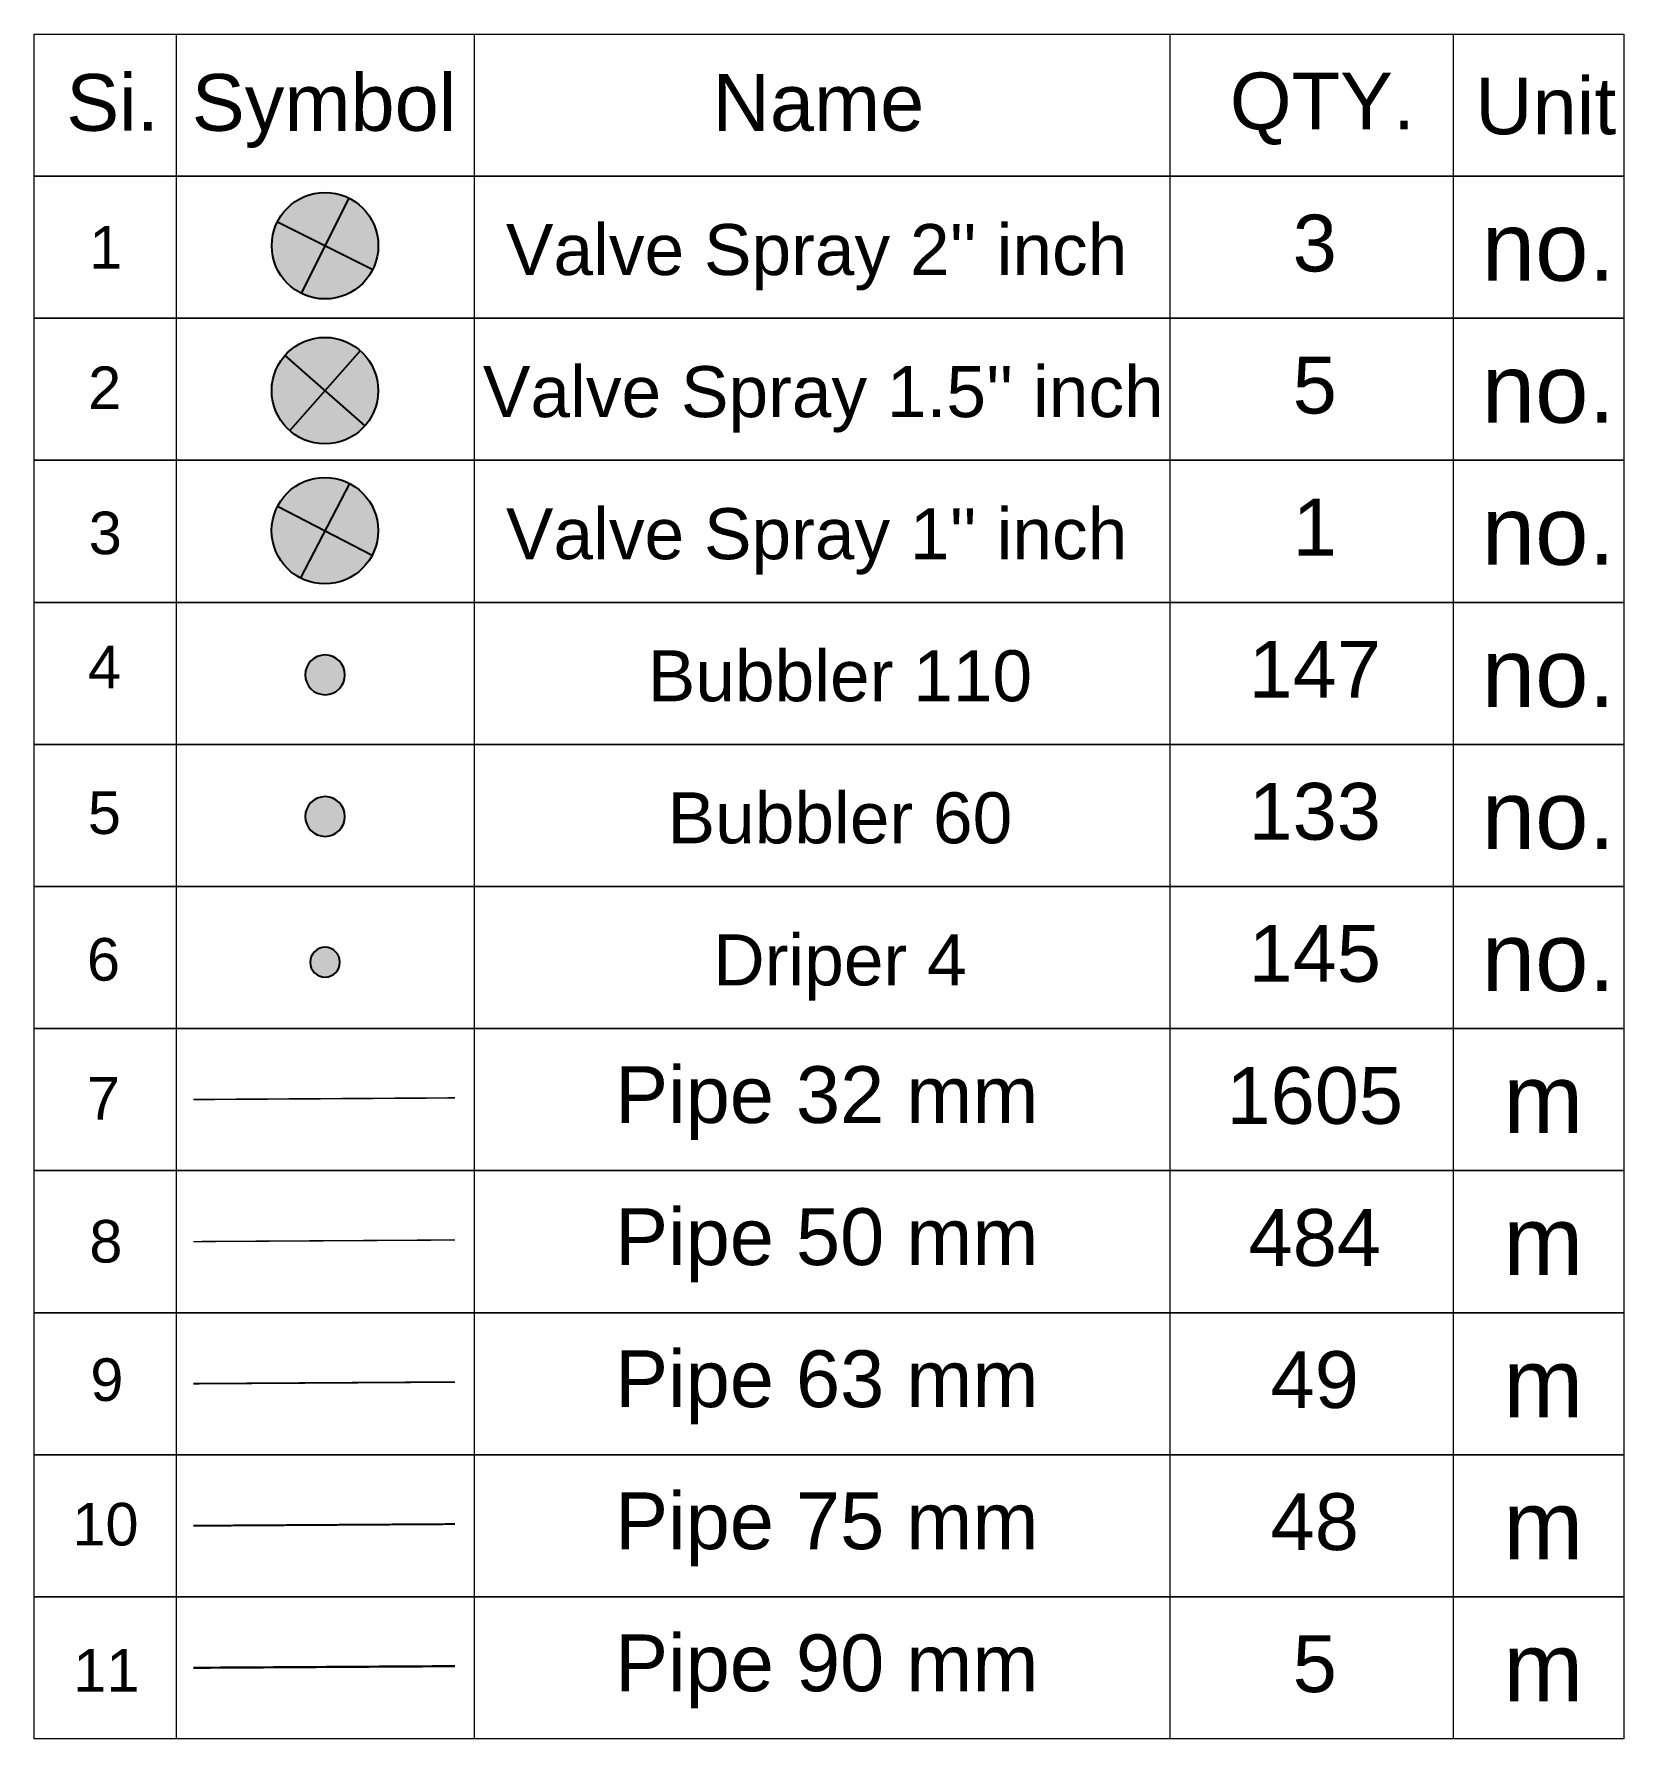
# Model space of a CAD drawing. Extents: x 671027 to 671614, y 802418 to 802669.
# Drawn here: x 671558 to 671613.9, y 802598.2 to 802658.3 of the extents above; entities that cross this region are included whole.
import ezdxf
from ezdxf.enums import TextEntityAlignment as Align

# ---------------------------------------------------------------- set-up
doc = ezdxf.new("R2010")
doc.units = 0
for name, color, linetype in [('Bubbler 110', 1, 'Continuous'), ('Bubbler 60', 200, 'Continuous'), ('driper 4', 11, 'Continuous'), ('L-VALV-SYMB', 7, 'Continuous'), ('L-ZONE-ATTR-VALV', 7, 'Continuous'), ('Pipe-Lateral-10 Bars-32mm', 7, 'Continuous'), ('Pipe-Lateral-10 Bars-50mm', 7, 'Continuous'), ('Pipe-Lateral-10 Bars-63mm', 7, 'Continuous'), ('Pipe-Lateral-10 Bars-75mm', 7, 'Continuous'), ('Pipe-Lateral-10 Bars-90mm', 7, 'Continuous')]:
    doc.layers.add(name, color=color, linetype=linetype)
doc.layers.add('L-SYMB-TRIM', color=7, linetype='Continuous', true_color=0x000000)
doc.layers.add('Legend', color=7, linetype='Continuous', lineweight=15)
doc.styles.get("Standard").update_dxf_attribs({"font": 'arial.ttf'})
doc.styles.add('ValveZoneLabelText', font='arial.ttf', dxfattribs={"height": 0.2})
doc.linetypes.add('32mm', pattern='A,0.5,-0.2,["32mm",Standard,S=0.1,R=0,X=-0.1,Y=-0.05],-0.5', length=1.2)
doc.linetypes.add('50mm', pattern='A,0.5,-0.2,["50mm",Standard,S=0.1,R=0,X=-0.1,Y=-0.05],-0.5', length=1.2)
doc.linetypes.add('63mm', pattern='A,0.5,-0.2,["63mm",Standard,S=0.1,R=0,X=-0.1,Y=-0.05],-0.5', length=1.2)
doc.linetypes.add('75mm', pattern='A,0.5,-0.2,["75mm",Standard,S=0.1,R=0,X=-0.1,Y=-0.05],-0.5', length=1.2)
doc.linetypes.add('90mm', pattern='A,0.5,-0.2,["90mm",Standard,S=0.1,R=0,X=-0.1,Y=-0.05],-0.5', length=1.2)
doc.linetypes.add('PIPE 90', pattern='A,12.7,-5.08,["GAS",Standard,S=2.54,R=0,X=-2.54,Y=-1.27],-6.35', length=24.13)

# ---------------------------------------------------------------- blocks, each defined once
blk = doc.blocks.new('Bubbler 110')
at = {"layer": 'Bubbler 110'}
h = blk.add_hatch(color=1, dxfattribs=at)
h.dxf.hatch_style = 1
h.paths.add_polyline_path([(-0.2, 0, 1), (0.2, 0, 1)])
at = {"layer": 'Bubbler 110', "color": 7}
blk.add_circle((0, 0), 0.2, dxfattribs=at)
blk = doc.blocks.new('Bubbler 60')
at = {"layer": 'Bubbler 60'}
h = blk.add_hatch(color=200, dxfattribs=at)
h.dxf.hatch_style = 1
h.paths.add_polyline_path([(0.2, 0, 1), (-0.2, 0, 1)])
at = {"layer": 'Bubbler 60', "color": 7}
blk.add_circle((0, 0), 0.2, dxfattribs=at)
blk = doc.blocks.new('driper 4')
at = {"layer": 'driper 4'}
h = blk.add_hatch(color=13, dxfattribs=at)
h.dxf.hatch_style = 1
h.paths.add_polyline_path([(0.15, 0, 1), (-0.15, 0, 1)])
at = {"layer": 'driper 4', "color": 7}
blk.add_circle((0, 0), 0.15, dxfattribs=at)
blk = doc.blocks.new('valvesym-1')
at = {"linetype": 'Continuous', "lineweight": 0}
for points in [[(-0.006, 0), (-0.747, 0), (-0.75, 0.006), (-0.741, 0.117), (-0.713, 0.232), (-0.668, 0.34), (-0.607, 0.441), (-0.53, 0.53), (-0.441, 0.607), (-0.34, 0.668), (-0.232, 0.713), (-0.117, 0.741), (-0.006, 0.75), (0, 0.747), (0, 0.006)], [(0.747, 0), (0.006, 0), (0, -0.006), (0, -0.747), (0.006, -0.75), (0.117, -0.741), (0.232, -0.713), (0.34, -0.668), (0.441, -0.607), (0.53, -0.53), (0.607, -0.441), (0.668, -0.34), (0.713, -0.232), (0.741, -0.117), (0.75, -0.006)]]:
    blk.add_hatch(color=0, dxfattribs=at).paths.add_polyline_path(points, flags=0)
at = {"layer": 'L-SYMB-TRIM', "linetype": 'Continuous', "lineweight": 0}
h = blk.add_hatch(color=256, dxfattribs=at)
edge = h.paths.add_edge_path()
edge.add_arc((0, 0), 0.75, 0, 360)
at = {"color": 0, "linetype": 'Continuous', "ltscale": 0.102234, "flags": 128}
for points in [[(0, 0.75), (0, -0.75)], [(0.75, 0), (-0.75, 0)]]:
    blk.add_lwpolyline(points, dxfattribs=at)
at = {"color": 0, "linetype": 'Continuous', "ltscale": 0.102234}
blk.add_circle((0, 0), 0.75, dxfattribs=at)
blk = doc.blocks.new('ControlValve-1')
at = {"layer": 'L-VALV-SYMB', "color": 0, "xscale": 1.000000032, "yscale": 1.000000032}
blk.add_blockref('valvesym-1', (0, 0), dxfattribs=at)
at = {"layer": 'L-ZONE-ATTR-VALV', "style": 'ValveZoneLabelText'}
blk.add_attdef('WaterSource/ZoneId', (0, 0), '', height=0.2, dxfattribs=at)
blk = doc.blocks.new('V-D-2')
at = {"layer": 'L-VALV-SYMB', "color": 12, "rotation": 63.40581976892219}
blk.add_blockref('ControlValve-1', (0, 0), dxfattribs=at)
blk = doc.blocks.new('V-D-1.5')
at = {"layer": 'L-VALV-SYMB', "color": 130, "rotation": 48.58537856362994}
blk.add_blockref('ControlValve-1', (0, 0), dxfattribs=at)
blk = doc.blocks.new('V-D-1')
at = {"layer": 'L-VALV-SYMB', "color": 104, "rotation": 62.62040453323404}
blk.add_blockref('ControlValve-1', (0, 0), dxfattribs=at)

msp = doc.modelspace()

# ---------------------------------------------------------------- linework, layer by layer
at = {"layer": 'Legend', "linetype": 'ByBlock'}
for points in [[(671557.967, 802658.257), (671613.949, 802658.257), (671613.949, 802653.254), (671557.967, 802653.254)], [(671557.967, 802653.254), (671613.949, 802653.254), (671613.949, 802648.25), (671557.967, 802648.25)], [(671557.967, 802648.25), (671613.949, 802648.25), (671613.949, 802643.247), (671557.967, 802643.247)], [(671557.967, 802643.247), (671613.949, 802643.247), (671613.949, 802638.244), (671557.967, 802638.244)], [(671557.967, 802638.244), (671613.949, 802638.244), (671613.949, 802633.241), (671557.967, 802633.241)], [(671557.967, 802633.241), (671613.949, 802633.241), (671613.949, 802628.237), (671557.967, 802628.237)], [(671557.967, 802628.237), (671613.949, 802628.237), (671613.949, 802623.234), (671557.967, 802623.234)], [(671557.967, 802623.234), (671613.949, 802623.234), (671613.949, 802618.231), (671557.967, 802618.231)], [(671557.967, 802618.231), (671613.949, 802618.231), (671613.949, 802613.228), (671557.967, 802613.228)], [(671557.967, 802613.228), (671613.949, 802613.228), (671613.949, 802608.225), (671557.967, 802608.225)], [(671557.967, 802608.225), (671613.949, 802608.225), (671613.949, 802603.221), (671557.967, 802603.221)], [(671557.967, 802603.221), (671613.949, 802603.221), (671613.949, 802598.218), (671557.967, 802598.218)]]:
    msp.add_lwpolyline(points, close=True, dxfattribs=at)
for points in [[(671562.965, 802658.257), (671562.965, 802598.218)], [(671597.964, 802658.257), (671597.964, 802598.218)], [(671607.937, 802658.257), (671607.937, 802598.218)]]:
    msp.add_lwpolyline(points, dxfattribs=at)
at = {"layer": 'Legend'}
msp.add_lwpolyline([(671573.459, 802658.257), (671573.459, 802598.218)], dxfattribs=at)
at = {"layer": 'Pipe-Lateral-10 Bars-32mm', "color": 5, "linetype": '32mm', "const_width": 0.054}
msp.add_lwpolyline([(671563.58, 802620.735), (671572.784, 802620.793)], dxfattribs=at)
at = {"layer": 'Pipe-Lateral-10 Bars-50mm', "color": 4, "linetype": '50mm', "const_width": 0.05}
msp.add_lwpolyline([(671563.58, 802615.732), (671572.784, 802615.789)], dxfattribs=at)
at = {"layer": 'Pipe-Lateral-10 Bars-63mm', "color": 200, "linetype": '63mm', "const_width": 0.06}
msp.add_lwpolyline([(671563.58, 802610.728), (671572.784, 802610.786)], dxfattribs=at)
at = {"layer": 'Pipe-Lateral-10 Bars-75mm', "color": 6, "linetype": '75mm', "const_width": 0.07}
msp.add_lwpolyline([(671563.58, 802605.725), (671572.784, 802605.783)], dxfattribs=at)
at = {"layer": 'Pipe-Lateral-10 Bars-90mm', "color": 40, "linetype": '90mm', "true_color": 0xf8d731, "const_width": 0.08}
msp.add_lwpolyline([(671563.58, 802600.722), (671572.784, 802600.78)], dxfattribs=at)

# ---------------------------------------------------------------- block references
at = {"layer": 'Bubbler 110', "extrusion": (0, 0, -1), "xscale": 3.5, "yscale": 3.5, "zscale": 3.5, "rotation": 235.8866730572729}
msp.add_blockref('Bubbler 110', (-671568.212, 802635.691), dxfattribs=at)
at = {"layer": 'Bubbler 60', "extrusion": (2.4417e-19, -4.33015e-18, -1), "xscale": 3.5, "yscale": 3.5, "zscale": 3.5, "rotation": 271.5914597333565}
msp.add_blockref('Bubbler 60', (-671568.212, 802630.703), dxfattribs=at)
at = {"layer": 'driper 4', "extrusion": (0, 0, -1), "xscale": 3.5, "yscale": 3.5, "zscale": 3.5, "rotation": 334.4776458172755}
msp.add_blockref('driper 4', (-671568.212, 802625.571), dxfattribs=at)
at = {"layer": 'L-VALV-SYMB', "linetype": 'PIPE 90', "xscale": 2.5, "yscale": 2.5, "zscale": 2.5}
for name, p in [('V-D-2', (671568.213, 802650.804)), ('V-D-1.5', (671568.208, 802645.701)), ('V-D-1', (671568.206, 802640.769))]:
    msp.add_blockref(name, p, dxfattribs=at)

# ---------------------------------------------------------------- texts
at = {"layer": 'Legend'}
for s, p in [('1', (671560.493, 802650.747)), ('2', (671560.452, 802645.801)), ('3', (671560.473, 802640.689)), ('4', (671560.443, 802635.966)), ('5', (671560.443, 802630.836)), ('6', (671560.41, 802625.672)), ('7', (671560.41, 802620.775)), ('8', (671560.496, 802615.744)), ('9', (671560.529, 802610.871)), ('10', (671560.48, 802605.78)), ('11', (671560.513, 802600.629))]:
    msp.add_text(s, height=1.5, dxfattribs=at).set_placement(p, align=Align.MIDDLE_CENTER)
at = {"layer": 'Legend', "linetype": 'ByBlock', "attachment_point": 1}
for s, width, gutter_width, insert, char_height in [('Si.', 3.05881, 1, (671559.1, 802656.851), 2), ('Symbol', 8.95784, 1, (671563.521, 802656.85), 2), ('Name', 8.95784, 1, (671581.86, 802656.85), 2), ('QTY.', 6.85951, 1, (671600.074, 802656.901), 2), ('Unit', 5.37359, 1, (671608.715, 802656.728), 2), ('\\pxqc;3', 6.85951, 1, (671599.633, 802651.898), 2), ("Valve Spray 2'' inch", 23.52323, 0.898, (671574.581, 802651.567), 1.79645), ('\\pxqc;no.', 6.50205, 1.21, (671608.04, 802651.992), 2.42), ("Valve Spray 1.5'' inch", 24.88978, 0.898, (671573.771, 802646.563), 1.79645), ('\\pxqc;5', 6.85951, 1, (671599.633, 802646.895), 2), ('\\pxqc;no.', 6.50205, 1.21, (671608.04, 802646.989), 2.42), ("Valve Spray 1'' inch", 23.52323, 0.898, (671574.581, 802641.56), 1.79645), ('\\pxqc;1', 6.85951, 1, (671599.633, 802641.892), 2), ('\\pxqc;no.', 6.50205, 1.21, (671608.04, 802641.986), 2.42), ('\\pxqc;147', 6.85951, 1, (671599.633, 802636.889), 2), ('\\pxqc;Bubbler 110', 23.52323, 0.898, (671574.581, 802636.557), 1.79645), ('\\pxqc;no.', 6.50205, 1.21, (671608.04, 802636.983), 2.42), ('\\pxqc;Bubbler 60', 23.52323, 0.898, (671574.581, 802631.554), 1.79645), ('\\pxqc;133', 6.85951, 1, (671599.633, 802631.885), 2), ('\\pxqc;no.', 6.50205, 1.21, (671608.04, 802631.98), 2.42), ('\\pxqc;Driper 4', 23.52323, 0.898, (671574.581, 802626.551), 1.79645), ('\\pxqc;145', 6.85951, 1, (671599.633, 802626.882), 2), ('\\pxqc;no.', 6.50205, 1.21, (671608.04, 802626.976), 2.42), ('\\pxqc;Pipe 32 mm', 16.21518, 1, (671577.773, 802621.908), 2), ('\\pxqc;1605', 6.85951, 1, (671599.633, 802621.879), 2), ('\\pxqc;m', 6.50205, 1.21, (671607.857, 802621.973), 2.42), ('\\pxqc;Pipe 50 mm', 16.21518, 1, (671577.773, 802616.905), 2), ('\\pxqc;484', 6.85951, 1, (671599.633, 802616.876), 2), ('\\pxqc;m', 6.50205, 1.21, (671607.857, 802616.97), 2.42), ('\\pxqc;Pipe 63 mm', 16.21518, 1, (671577.773, 802611.902), 2), ('\\pxqc;49', 6.85951, 1, (671599.633, 802611.872), 2), ('\\pxqc;m', 6.50205, 1.21, (671607.857, 802611.967), 2.42), ('\\pxqc;Pipe 75 mm', 16.21518, 1, (671577.773, 802606.899), 2), ('\\pxqc;48', 6.85951, 1, (671599.633, 802606.869), 2), ('\\pxqc;m', 6.50205, 1.21, (671607.857, 802606.963), 2.42), ('\\pxqc;Pipe 90 mm', 16.21518, 1, (671577.773, 802601.895), 2), ('\\pxqc;5', 6.85951, 1, (671599.633, 802601.866), 2), ('\\pxqc;m', 6.50205, 1.21, (671607.857, 802601.96), 2.42)]:
    msp.add_mtext_dynamic_manual_height_columns(s, width=width, gutter_width=gutter_width, heights=[0], dxfattribs=dict(at, insert=insert, char_height=char_height))

doc.saveas('drawing.dxf')
